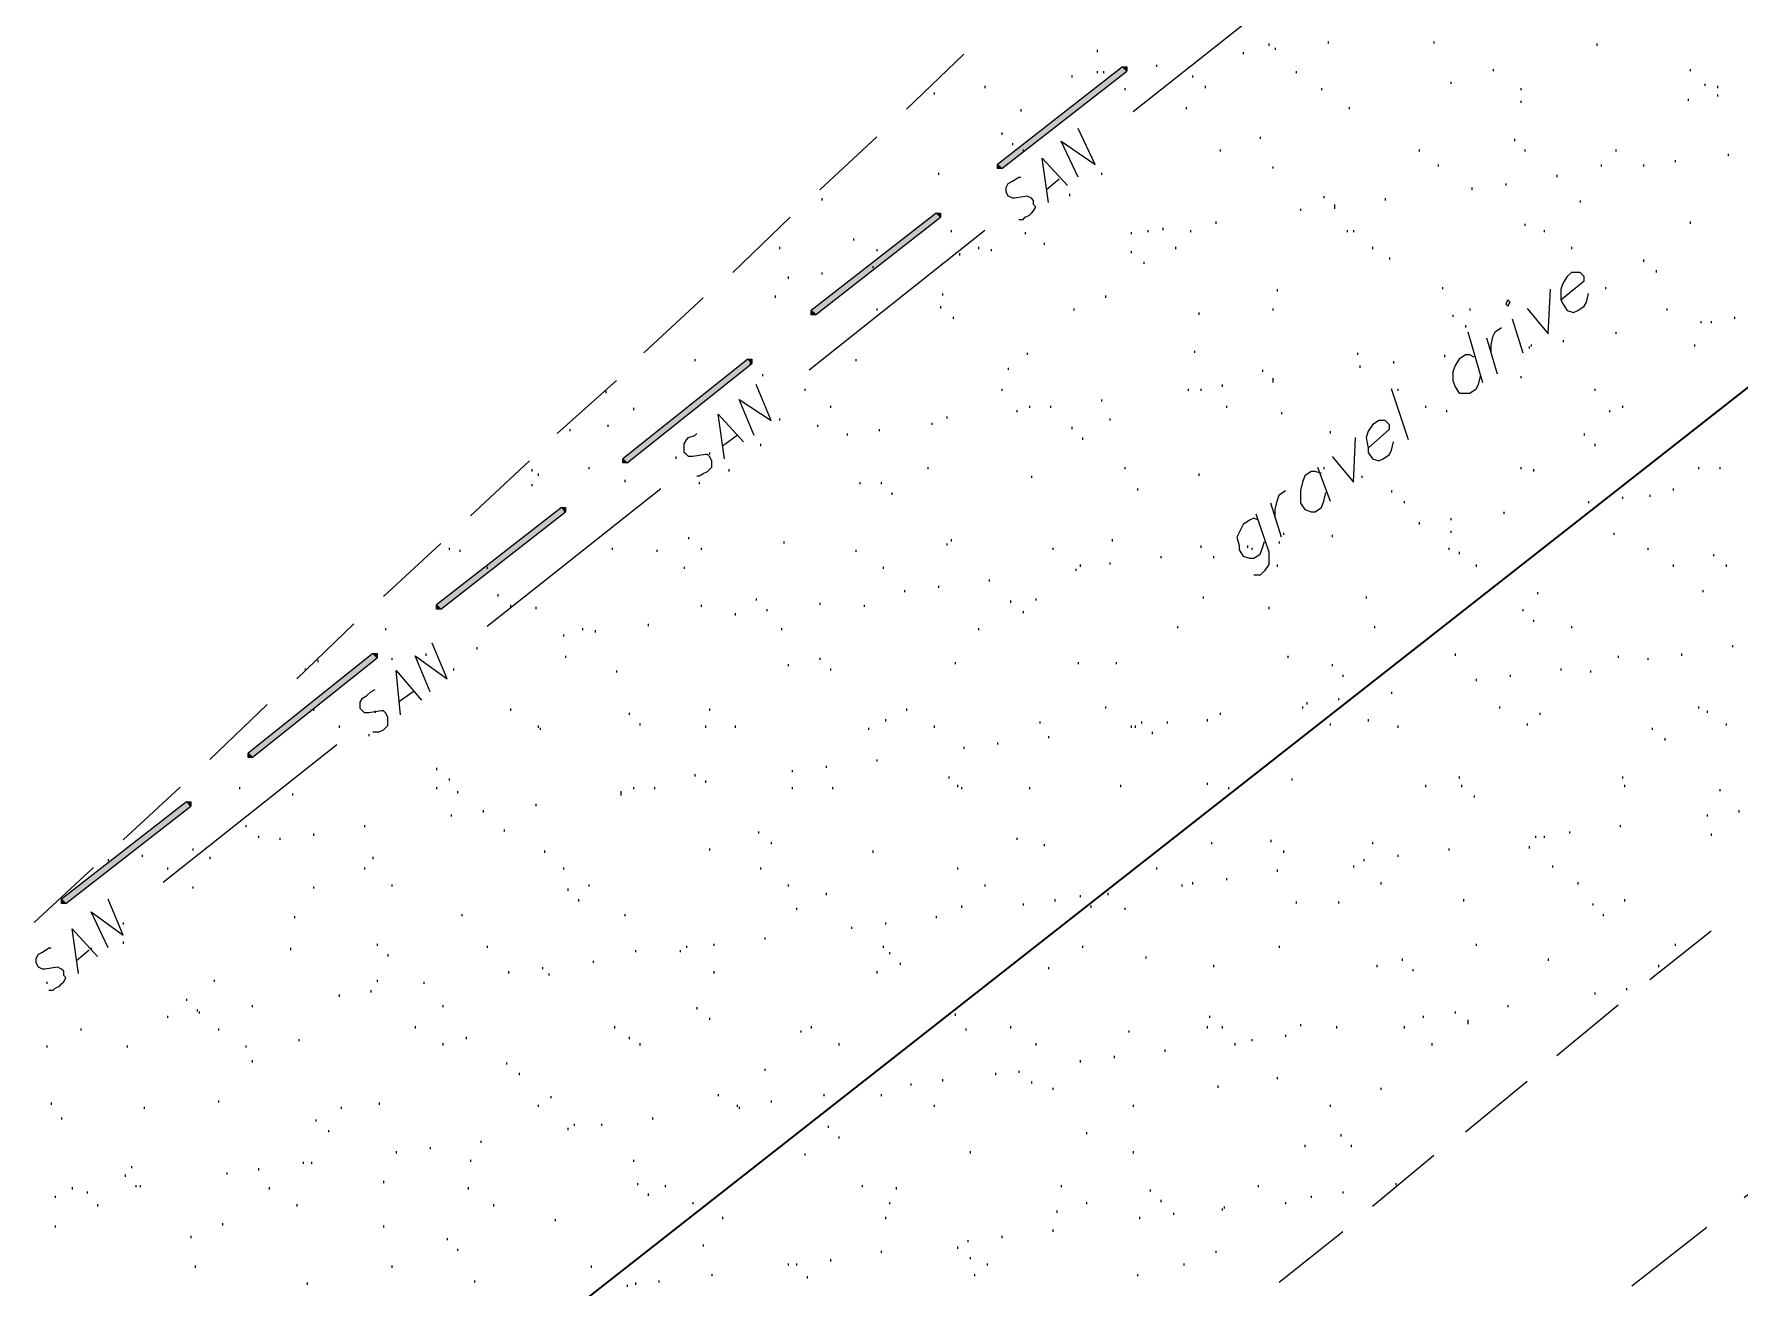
# Model space of a CAD drawing. Header units: inches. Extents: x 10 to 486, y 7 to 426.
# Drawn here: x 46.1 to 99.8, y 158.6 to 198 of the extents above; entities that cross this region are included whole.
import ezdxf

# ---------------------------------------------------------------- set-up
doc = ezdxf.new("R2010")
doc.units = ezdxf.units.IN
doc.header["$LTSCALE"] = 3
doc.header["$MEASUREMENT"] = 0
doc.linetypes.add('DASHEDX2', pattern=[1.5, 1, -0.5])
doc.layers.add('Building Setbacks', color=1, linetype='DASHEDX2')
doc.layers.add('PDF_Solid Fills', color=7, linetype='Continuous')
doc.layers.add('PDF_Geometry', color=7, linetype='Continuous', true_color=0x999999)

msp = doc.modelspace()

# ---------------------------------------------------------------- hatches: boundary and pattern name
at = {"layer": 'PDF_Solid Fills', "transparency": 33554559}
for points in [[(76.543, 193.883), (76.61, 193.817), (80.543, 196.883), (80.477, 196.95), (80.41, 197.017), (76.477, 193.95)], [(70.677, 189.283), (70.743, 189.217), (74.677, 192.283), (74.61, 192.35), (74.543, 192.417), (70.61, 189.35)], [(64.743, 184.617), (64.81, 184.55), (68.743, 187.683), (68.677, 187.75), (68.61, 187.817), (64.677, 184.683)], [(58.877, 180.017), (58.943, 179.95), (62.877, 183.017), (62.81, 183.083), (62.743, 183.15), (58.81, 180.083)], [(52.943, 175.35), (53.01, 175.283), (56.943, 178.417), (56.877, 178.483), (56.81, 178.55), (52.877, 175.417)], [(47.077, 170.75), (47.144, 170.683), (51.077, 173.75), (51.01, 173.817), (50.944, 173.883), (47.01, 170.817)]]:
    msp.add_hatch(color=256, dxfattribs=at).paths.add_polyline_path(points)

# ---------------------------------------------------------------- linework, layer by layer
at = {"layer": 'Building Setbacks'}
msp.add_lwpolyline([(82.279, 147.535), (358.622, 364.348)], dxfattribs=at)
at = {"layer": 'PDF_Geometry', "color": 7, "lineweight": 35}
msp.add_lwpolyline([(152.877, 30.217), (376.677, 27.083), (379.477, 363.817), (346.277, 380.083), (56.61, 152.817)], close=True, dxfattribs=at)
at = {"layer": 'PDF_Geometry', "lineweight": 13}
for points in [[(80.743, 195.617), (86.21, 199.95)], [(85.01, 197.75), (85.01, 197.683)], [(85.21, 197.617), (85.21, 197.55)], [(86.877, 197.817), (86.877, 197.75)], [(90.21, 197.817), (90.21, 197.75)], [(95.343, 197.75), (95.343, 197.683)], [(75.41, 197.417), (73.61, 195.683)], [(79.61, 197.55), (79.61, 197.483)], [(81.477, 197.083), (81.477, 197.017)], [(84.21, 197.483), (84.21, 197.417)], [(78.81, 196.75), (78.81, 196.683)], [(79.61, 196.883), (79.61, 196.817)], [(79.81, 196.883), (79.81, 196.817)], [(82.61, 196.75), (82.61, 196.683)], [(85.877, 196.883), (85.877, 196.817)], [(90.743, 196.55), (90.743, 196.483)], [(92.077, 196.95), (92.077, 196.883)], [(98.277, 196.95), (98.277, 196.883)], [(74.477, 196.217), (74.477, 196.15)], [(76.077, 196.417), (76.077, 196.35)], [(80.477, 196.35), (80.477, 196.283)], [(83.01, 196.417), (83.01, 196.35)], [(86.677, 196.35), (86.677, 196.283)], [(92.943, 196.35), (92.943, 196.283)], [(98.21, 196.017), (98.21, 195.95)], [(98.743, 196.483), (98.743, 196.417)], [(99.143, 196.417), (99.143, 196.35)], [(99.143, 196.15), (99.143, 196.083)], [(77.21, 195.683), (77.21, 195.617)], [(82.41, 195.75), (82.41, 195.683)], [(87.543, 195.75), (87.543, 195.683)], [(92.943, 195.95), (92.943, 195.883)], [(76.61, 194.95), (76.61, 194.883)], [(79.01, 193.55), (78.477, 194.683), (79.543, 193.95), (79.01, 195.083)], [(72.677, 194.817), (70.877, 193.15)], [(76.943, 194.617), (76.943, 194.55)], [(77.277, 194.417), (77.277, 194.35)], [(83.477, 194.417), (83.477, 194.35)], [(84.743, 194.817), (84.743, 194.75)], [(89.743, 194.417), (89.743, 194.35)], [(92.743, 194.75), (92.743, 194.683)], [(93.077, 194.417), (93.077, 194.35)], [(95.943, 194.417), (95.943, 194.35)], [(78.077, 192.75), (77.877, 194.15), (78.677, 193.283)], [(85.143, 193.883), (85.143, 193.817)], [(90.343, 193.95), (90.343, 193.883)], [(95.477, 193.95), (95.477, 193.883)], [(96.81, 193.95), (96.81, 193.883)], [(97.81, 194.083), (97.81, 194.017)], [(99.477, 194.283), (99.477, 194.217)], [(74.61, 193.683), (74.61, 193.617)], [(77.143, 192.217), (77.277, 192.217), (77.343, 192.283), (77.477, 192.35), (77.543, 192.417), (77.61, 192.483), (77.677, 192.617), (77.61, 192.683), (77.61, 192.817), (77.543, 192.883), (77.41, 192.95), (77.01, 192.883), (76.943, 192.883), (76.81, 192.95), (76.743, 193.083), (76.743, 193.217), (76.81, 193.35), (76.943, 193.417), (77.143, 193.55), (77.21, 193.55)], [(78.41, 193.483), (78.01, 193.15)], [(79.743, 193.683), (79.743, 193.617)], [(92.477, 193.35), (92.477, 193.283)], [(94.077, 193.617), (94.077, 193.55)], [(70.943, 192.883), (70.943, 192.817)], [(78.743, 193.017), (78.743, 192.95)], [(86.743, 192.95), (86.743, 192.883)], [(88.677, 192.883), (88.677, 192.817)], [(91.41, 193.217), (91.41, 193.15)], [(94.81, 192.817), (94.81, 192.75)], [(69.943, 192.283), (68.143, 190.55)], [(86.01, 192.55), (86.01, 192.483)], [(87.077, 192.683), (87.077, 192.617), (87.077, 192.55)], [(70.543, 187.483), (76.077, 191.883)], [(75.01, 191.883), (75.01, 191.817)], [(77.343, 191.817), (77.343, 191.75)], [(80.677, 191.817), (80.677, 191.75)], [(81.21, 191.883), (81.21, 191.817)], [(81.677, 191.95), (81.677, 191.883)], [(82.543, 191.883), (82.543, 191.817)], [(83.343, 192.15), (83.343, 192.083)], [(87.477, 191.883), (87.477, 191.817)], [(87.677, 191.883), (87.677, 191.817)], [(93.077, 192.083), (93.077, 192.017)], [(93.677, 191.883), (93.677, 191.817)], [(98.277, 192.15), (98.277, 192.083)], [(69.61, 191.35), (69.61, 191.283)], [(71.943, 191.617), (71.943, 191.55)], [(72.677, 191.283), (72.677, 191.217)], [(75.877, 191.35), (75.877, 191.283)], [(76.277, 191.283), (76.277, 191.217)], [(77.943, 191.483), (77.943, 191.417)], [(80.677, 191.217), (80.677, 191.15)], [(82.077, 191.35), (82.077, 191.283)], [(88.277, 191.35), (88.277, 191.283)], [(94.543, 191.35), (94.543, 191.283)], [(72.543, 190.75), (72.543, 190.683)], [(75.277, 191.15), (75.277, 191.083)], [(81.077, 190.883), (81.077, 190.817)], [(88.81, 191.017), (88.81, 190.95)], [(96.81, 190.95), (96.81, 190.883)], [(69.877, 190.417), (69.877, 190.35)], [(70.943, 190.55), (70.943, 190.483)], [(97.21, 190.617), (97.21, 190.55)], [(67.21, 189.75), (65.343, 188.017)], [(69.477, 189.817), (69.477, 189.75)], [(74.743, 189.883), (74.743, 189.817)], [(79.877, 189.817), (79.877, 189.75)], [(85.277, 190.017), (85.277, 189.95)], [(90.477, 190.083), (90.477, 190.017)], [(95.61, 190.083), (95.61, 190.017)], [(72.677, 189.417), (72.677, 189.35)], [(74.677, 189.483), (74.677, 189.417)], [(75.077, 189.15), (75.077, 189.083)], [(78.877, 189.417), (78.877, 189.35)], [(82.81, 189.283), (82.81, 189.217)], [(85.143, 189.417), (85.143, 189.35)], [(90.81, 189.217), (90.81, 189.15)], [(91.343, 189.417), (91.343, 189.35)], [(97.543, 189.417), (97.543, 189.35)], [(99.677, 189.15), (99.677, 189.083)], [(91.21, 188.883), (91.21, 188.817)], [(95.943, 188.683), (95.943, 188.617)], [(98.61, 189.017), (98.61, 188.95)], [(98.943, 189.017), (98.943, 188.95)], [(77.41, 188.017), (77.41, 187.95)], [(82.677, 188.083), (82.677, 188.017)], [(87.81, 188.017), (87.81, 187.95)], [(90.543, 187.95), (90.543, 187.883)], [(93.21, 188.217), (93.21, 188.15)], [(93.277, 188.283), (93.277, 188.217)], [(94.277, 188.417), (94.277, 188.35)], [(98.41, 188.283), (98.41, 188.217)], [(66.943, 187.817), (66.943, 187.75)], [(68.677, 187.683), (68.677, 187.617)], [(72.01, 187.817), (72.01, 187.75)], [(76.81, 187.55), (76.81, 187.483)], [(84.81, 187.483), (84.81, 187.417)], [(87.877, 187.617), (87.877, 187.55)], [(88.943, 187.75), (88.943, 187.683)], [(64.477, 187.15), (62.61, 185.483)], [(68.81, 185.417), (68.343, 186.55), (69.343, 185.883), (68.877, 187.017)], [(69.077, 187.35), (69.077, 187.283)], [(70.41, 186.883), (70.41, 186.817)], [(76.61, 186.883), (76.61, 186.817)], [(82.477, 186.883), (82.477, 186.817)], [(82.877, 186.883), (82.877, 186.817)], [(83.543, 187.017), (83.543, 186.95)], [(85.143, 187.217), (85.143, 187.15), (85.143, 187.083)], [(89.077, 186.883), (89.077, 186.817)], [(92.943, 187.283), (92.943, 187.217)], [(95.277, 186.883), (95.277, 186.817)], [(64.143, 186.817), (64.143, 186.75)], [(71.21, 186.35), (71.21, 186.283)], [(77.477, 186.35), (77.477, 186.283)], [(78.143, 186.35), (78.143, 186.283)], [(79.743, 186.55), (79.743, 186.483)], [(83.677, 186.35), (83.677, 186.283)], [(89.943, 186.35), (89.943, 186.283)], [(96.143, 186.35), (96.143, 186.283)], [(65.01, 186.283), (65.01, 186.217)], [(67.877, 184.683), (67.677, 186.083), (68.477, 185.217)], [(69.61, 185.95), (69.61, 185.883)], [(74.41, 185.817), (74.41, 185.75)], [(74.877, 186.017), (74.877, 185.95)], [(77.077, 186.217), (77.077, 186.15)], [(80.01, 185.95), (80.01, 185.883)], [(85.41, 186.15), (85.41, 186.083)], [(90.61, 186.217), (90.61, 186.15)], [(95.743, 186.217), (95.743, 186.15)], [(63.01, 185.617), (63.01, 185.55)], [(64.21, 185.75), (64.21, 185.683)], [(67.01, 184.15), (67.077, 184.15), (67.21, 184.217), (67.343, 184.283), (67.477, 184.417), (67.477, 184.617), (67.41, 184.75), (67.343, 184.817), (67.277, 184.817), (66.877, 184.75), (66.743, 184.75), (66.677, 184.817), (66.61, 184.883), (66.61, 185.15), (66.677, 185.283), (66.743, 185.35), (66.943, 185.417), (67.01, 185.483)], [(68.277, 185.417), (67.81, 185.083)], [(70.81, 185.75), (70.81, 185.683)], [(71.743, 185.483), (71.743, 185.417)], [(72.743, 185.617), (72.743, 185.55)], [(78.81, 185.683), (78.81, 185.617)], [(79.143, 185.35), (79.143, 185.283)], [(86.943, 185.55), (86.943, 185.483)], [(94.943, 185.483), (94.943, 185.417)], [(66.343, 184.75), (66.343, 184.683)], [(67.41, 184.883), (67.41, 184.817)], [(69.01, 185.15), (69.01, 185.083)], [(95.277, 185.15), (95.277, 185.083)], [(61.743, 184.617), (59.877, 182.883)], [(61.81, 184.35), (61.81, 184.283)], [(62.01, 184.217), (62.01, 184.15)], [(63.61, 184.417), (63.61, 184.35)], [(68.01, 184.35), (68.01, 184.283)], [(74.277, 184.417), (74.277, 184.35)], [(80.477, 184.417), (80.477, 184.35)], [(82.81, 184.217), (82.81, 184.15)], [(86.743, 184.417), (86.743, 184.35)], [(92.943, 184.417), (92.943, 184.35)], [(93.343, 184.35), (93.343, 184.283)], [(98.543, 184.417), (98.543, 184.35)], [(99.21, 184.417), (99.21, 184.35)], [(60.41, 179.417), (65.877, 183.75)], [(61.81, 183.883), (61.81, 183.817)], [(64.743, 184.017), (64.743, 183.95)], [(67.077, 183.95), (67.077, 183.883)], [(72.143, 183.95), (72.143, 183.883)], [(72.81, 183.95), (72.81, 183.883)], [(77.543, 184.15), (77.543, 184.083)], [(80.877, 183.75), (80.877, 183.683)], [(87.943, 184.15), (87.943, 184.083)], [(88.877, 183.683), (88.877, 183.617)], [(97.743, 183.75), (97.743, 183.683)], [(73.143, 183.617), (73.143, 183.55)], [(89.277, 183.35), (89.277, 183.283)], [(95.077, 183.35), (95.077, 183.283)], [(96.143, 183.483), (96.143, 183.417)], [(97.01, 183.55), (97.01, 183.483)], [(89.743, 182.683), (89.743, 182.617)], [(90.743, 182.817), (90.743, 182.75)], [(92.41, 183.017), (92.41, 182.95)], [(66.743, 182.217), (66.743, 182.15)], [(69.743, 182.083), (69.743, 182.017)], [(75.01, 182.15), (75.01, 182.083)], [(80.077, 182.15), (80.077, 182.083)], [(85.343, 182.083), (85.343, 182.017)], [(85.477, 182.35), (85.477, 182.283)], [(87.01, 182.283), (87.01, 182.217)], [(90.743, 182.417), (90.743, 182.35)], [(95.877, 182.35), (95.877, 182.283)], [(58.943, 182.017), (57.143, 180.35)], [(59.21, 181.883), (59.21, 181.817)], [(59.543, 181.817), (59.543, 181.75)], [(64.343, 181.883), (64.343, 181.817)], [(65.743, 181.817), (65.743, 181.75)], [(67.143, 181.883), (67.143, 181.817)], [(72.01, 181.817), (72.01, 181.75)], [(74.877, 182.017), (74.877, 181.95)], [(78.21, 181.883), (78.21, 181.817)], [(81.61, 181.617), (81.61, 181.55)], [(82.877, 181.95), (82.877, 181.883)], [(83.277, 181.617), (83.277, 181.55)], [(84.343, 181.95), (84.343, 181.883)], [(84.477, 181.883), (84.477, 181.817)], [(90.677, 181.883), (90.677, 181.817)], [(91.01, 181.75), (91.01, 181.683)], [(96.943, 181.883), (96.943, 181.817)], [(99.01, 181.683), (99.01, 181.617)], [(60.41, 181.283), (60.41, 181.217)], [(66.61, 181.283), (66.61, 181.217)], [(72.877, 181.283), (72.877, 181.217)], [(78.943, 181.217), (78.943, 181.15)], [(79.077, 181.35), (79.077, 181.283)], [(80.01, 181.417), (80.01, 181.35)], [(85.277, 181.35), (85.277, 181.283)], [(91.543, 181.35), (91.543, 181.283)], [(97.743, 181.35), (97.743, 181.283)], [(99.41, 181.35), (99.41, 181.283)], [(73.543, 180.55), (73.543, 180.483)], [(74.61, 180.683), (74.61, 180.617)], [(76.21, 180.883), (76.21, 180.817)], [(93.477, 180.483), (93.477, 180.417)], [(98.677, 180.55), (98.677, 180.483)], [(60.743, 180.417), (60.743, 180.35)], [(61.143, 180.083), (61.143, 180.017)], [(61.943, 180.017), (61.943, 179.95)], [(67.143, 180.083), (67.143, 180.017)], [(68.877, 180.283), (68.877, 180.217)], [(69.21, 179.95), (69.21, 179.883)], [(70.877, 180.15), (70.877, 180.083)], [(72.277, 180.083), (72.277, 180.017)], [(76.877, 180.217), (76.877, 180.15)], [(77.677, 180.283), (77.677, 180.217)], [(82.943, 180.35), (82.943, 180.283)], [(85.01, 180.017), (85.01, 179.95)], [(88.077, 180.35), (88.077, 180.283)], [(93.01, 179.95), (93.01, 179.883)], [(56.21, 179.483), (54.41, 177.75)], [(65.477, 179.483), (65.477, 179.417)], [(68.21, 179.817), (68.21, 179.75)], [(77.277, 179.883), (77.277, 179.817)], [(82.143, 179.417), (82.143, 179.35)], [(88.343, 179.417), (88.343, 179.35)], [(93.343, 179.617), (93.343, 179.55)], [(94.543, 179.417), (94.543, 179.35)], [(57.21, 179.35), (57.21, 179.283)], [(58.61, 177.35), (58.143, 178.483), (59.143, 177.75), (58.677, 178.883)], [(62.81, 179.15), (62.81, 179.083)], [(63.41, 179.35), (63.41, 179.283)], [(63.81, 179.283), (63.81, 179.217)], [(69.677, 179.35), (69.677, 179.283)], [(75.877, 179.35), (75.877, 179.283)], [(55.077, 178.35), (55.077, 178.283)], [(57.41, 178.417), (57.41, 178.35)], [(58.477, 178.55), (58.477, 178.483)], [(60.077, 178.75), (60.077, 178.683)], [(62.877, 178.483), (62.877, 178.417)], [(70.877, 178.417), (70.877, 178.35)], [(75.143, 178.283), (75.143, 178.217)], [(79.01, 178.283), (79.01, 178.217)], [(80.21, 178.283), (80.21, 178.217)], [(85.61, 178.483), (85.61, 178.417)], [(90.877, 178.55), (90.877, 178.483)], [(96.01, 178.483), (96.01, 178.417)], [(96.943, 178.417), (96.943, 178.35)], [(98.01, 178.55), (98.01, 178.483)], [(99.61, 178.817), (99.61, 178.75)], [(54.677, 178.083), (54.677, 178.017)], [(57.677, 176.617), (57.543, 178.017), (58.343, 177.083)], [(59.343, 178.083), (59.343, 178.017)], [(64.477, 178.017), (64.477, 177.95)], [(69.877, 178.217), (69.877, 178.15)], [(71.21, 178.083), (71.21, 178.017)], [(87.01, 178.217), (87.01, 178.15)], [(87.343, 177.883), (87.343, 177.817)], [(91.543, 177.75), (91.543, 177.683)], [(92.61, 177.883), (92.61, 177.817)], [(94.21, 178.083), (94.21, 178.017)], [(95.143, 178.017), (95.143, 177.95)], [(56.81, 176.083), (57.01, 176.083), (57.143, 176.15), (57.21, 176.217), (57.277, 176.283), (57.277, 176.55), (57.21, 176.683), (57.143, 176.75), (57.077, 176.75), (56.677, 176.683), (56.543, 176.683), (56.477, 176.75), (56.41, 176.817), (56.41, 177.017), (56.477, 177.15), (56.61, 177.217), (56.743, 177.35), (56.877, 177.417)], [(58.077, 177.35), (57.61, 177.017)], [(88.877, 177.35), (88.877, 177.283)], [(53.477, 176.95), (51.677, 175.217)], [(54.943, 176.817), (54.943, 176.75)], [(56.877, 176.75), (56.877, 176.683)], [(61.143, 176.817), (61.143, 176.75)], [(64.877, 176.683), (64.877, 176.617)], [(67.41, 176.817), (67.41, 176.75)], [(73.61, 176.817), (73.61, 176.75)], [(79.877, 176.883), (79.877, 176.817)], [(83.477, 176.683), (83.477, 176.617)], [(86.077, 176.883), (86.077, 176.817)], [(86.21, 177.017), (86.21, 176.95)], [(87.21, 177.15), (87.21, 177.083)], [(92.277, 176.883), (92.277, 176.817)], [(93.543, 176.683), (93.543, 176.617)], [(98.543, 176.883), (98.543, 176.817)], [(98.81, 176.75), (98.81, 176.683)], [(55.743, 176.283), (55.743, 176.217)], [(62.01, 176.283), (62.01, 176.217)], [(62.077, 176.217), (62.077, 176.15)], [(65.21, 176.35), (65.21, 176.283)], [(67.277, 176.283), (67.277, 176.217)], [(68.21, 176.283), (68.21, 176.217)], [(72.41, 176.217), (72.41, 176.15)], [(72.943, 176.483), (72.943, 176.417)], [(74.477, 176.283), (74.477, 176.217)], [(77.81, 176.417), (77.81, 176.35)], [(80.677, 176.283), (80.677, 176.217)], [(80.81, 176.283), (80.81, 176.217)], [(81.01, 176.417), (81.01, 176.35)], [(81.81, 176.417), (81.81, 176.35)], [(83.077, 176.483), (83.077, 176.417)], [(86.943, 176.35), (86.943, 176.283)], [(88.143, 176.483), (88.143, 176.417)], [(89.077, 176.283), (89.077, 176.217)], [(93.143, 176.35), (93.143, 176.283)], [(97.077, 176.217), (97.077, 176.15)], [(99.41, 176.35), (99.41, 176.283)], [(50.21, 171.35), (55.677, 175.683)], [(56.677, 176.017), (56.677, 175.95)], [(75.41, 175.617), (75.41, 175.55)], [(76.477, 175.75), (76.477, 175.683)], [(78.077, 175.95), (78.077, 175.883)], [(81.343, 176.083), (81.343, 176.017)], [(97.477, 175.883), (97.477, 175.817)], [(72.677, 175.217), (72.677, 175.15)], [(58.81, 174.95), (58.81, 174.883)], [(59.21, 174.617), (59.21, 174.55)], [(66.943, 174.75), (66.943, 174.683)], [(67.277, 174.55), (67.277, 174.483)], [(70.01, 174.883), (70.01, 174.817)], [(71.077, 175.017), (71.077, 174.95)], [(74.943, 174.683), (74.943, 174.617)], [(85.743, 174.617), (85.743, 174.55)], [(91.01, 174.683), (91.01, 174.617)], [(96.143, 174.683), (96.143, 174.617)], [(50.744, 174.35), (48.944, 172.683)], [(52.61, 174.35), (52.61, 174.283)], [(54.277, 174.15), (54.277, 174.083)], [(58.81, 174.35), (58.81, 174.283)], [(59.477, 174.217), (59.477, 174.15)], [(64.61, 174.217), (64.61, 174.15), (64.61, 174.083)], [(65.01, 174.35), (65.01, 174.283)], [(65.677, 174.35), (65.677, 174.283)], [(70.01, 174.35), (70.01, 174.283)], [(71.277, 174.35), (71.277, 174.283)], [(75.21, 174.417), (75.21, 174.35)], [(75.343, 174.35), (75.343, 174.283)], [(77.477, 174.35), (77.477, 174.283)], [(80.343, 174.417), (80.343, 174.35)], [(83.077, 174.483), (83.077, 174.417)], [(83.743, 174.35), (83.743, 174.283)], [(89.943, 174.417), (89.943, 174.35)], [(91.077, 174.417), (91.077, 174.35)], [(91.477, 174.083), (91.477, 174.017)], [(96.21, 174.417), (96.21, 174.35)], [(99.21, 174.283), (99.21, 174.217)], [(59.277, 173.483), (59.277, 173.417)], [(60.277, 173.617), (60.277, 173.55)], [(61.943, 173.817), (61.943, 173.75)], [(98.81, 173.483), (98.81, 173.417)], [(99.81, 173.617), (99.81, 173.55)], [(52.81, 173.15), (52.81, 173.083)], [(56.543, 173.15), (56.543, 173.083)], [(60.943, 173.017), (60.943, 172.95)], [(68.943, 172.95), (68.943, 172.883)], [(94.477, 172.95), (94.477, 172.883)], [(96.077, 173.15), (96.077, 173.083)], [(51.144, 172.417), (51.144, 172.35)], [(53.21, 172.817), (53.21, 172.75)], [(53.877, 172.75), (53.877, 172.683)], [(54.943, 172.883), (54.943, 172.817)], [(67.41, 172.417), (67.41, 172.35)], [(69.343, 172.617), (69.343, 172.55)], [(77.077, 172.75), (77.077, 172.683)], [(77.943, 172.55), (77.943, 172.483)], [(83.21, 172.617), (83.21, 172.55)], [(85.077, 172.683), (85.077, 172.617)], [(88.277, 172.617), (88.277, 172.55)], [(90.677, 172.417), (90.677, 172.35)], [(93.21, 172.483), (93.21, 172.417)], [(93.41, 172.817), (93.41, 172.75)], [(93.677, 172.817), (93.677, 172.75)], [(98.943, 172.883), (98.943, 172.817)], [(48.477, 172.083), (48.477, 172.017)], [(49.544, 172.217), (49.544, 172.15)], [(51.677, 172.15), (51.677, 172.083)], [(56.81, 172.15), (56.81, 172.083)], [(62.21, 172.35), (62.21, 172.283)], [(72.543, 172.35), (72.543, 172.283)], [(85.477, 172.35), (85.477, 172.283)], [(87.677, 171.883), (87.677, 171.817)], [(88.01, 172.083), (88.01, 172.017)], [(89.077, 172.217), (89.077, 172.15)], [(93.943, 171.883), (93.943, 171.817)], [(48.01, 171.817), (46.144, 170.083)], [(50.344, 171.817), (50.344, 171.75)], [(56.543, 171.817), (56.543, 171.75)], [(62.81, 171.817), (62.81, 171.75)], [(69.01, 171.817), (69.01, 171.75)], [(75.21, 171.817), (75.21, 171.75)], [(81.477, 171.817), (81.477, 171.75)], [(82.61, 171.35), (82.61, 171.283)], [(83.677, 171.483), (83.677, 171.417)], [(85.277, 171.75), (85.277, 171.683)], [(88.543, 171.35), (88.543, 171.283)], [(94.743, 171.35), (94.743, 171.283)], [(48.477, 169.283), (47.944, 170.417), (48.944, 169.683), (48.477, 170.817)], [(51.144, 171.217), (51.144, 171.15)], [(54.943, 171.217), (54.943, 171.15)], [(57.41, 171.283), (57.41, 171.217)], [(62.943, 171.15), (62.943, 171.083)], [(63.277, 170.817), (63.277, 170.75)], [(63.61, 171.283), (63.61, 171.217)], [(69.877, 171.283), (69.877, 171.217)], [(71.077, 171.017), (71.077, 170.95)], [(76.077, 171.283), (76.077, 171.217)], [(78.277, 170.817), (78.277, 170.75)], [(79.077, 170.95), (79.077, 170.883)], [(79.943, 171.017), (79.943, 170.95)], [(82.277, 171.283), (82.277, 171.217)], [(91.143, 170.817), (91.143, 170.75)], [(96.21, 170.817), (96.21, 170.75)], [(54.343, 170.283), (54.343, 170.217)], [(59.61, 170.35), (59.61, 170.283)], [(64.743, 170.35), (64.743, 170.283)], [(70.143, 170.55), (70.143, 170.483)], [(74.543, 170.283), (74.543, 170.217)], [(75.343, 170.617), (75.343, 170.55)], [(77.277, 170.683), (77.277, 170.617)], [(79.41, 170.617), (79.41, 170.55)], [(80.477, 170.55), (80.477, 170.483)], [(85.877, 170.75), (85.877, 170.683)], [(87.21, 170.75), (87.21, 170.683)], [(95.21, 170.683), (95.21, 170.617)], [(95.543, 170.35), (95.543, 170.283)], [(47.544, 168.483), (47.344, 169.883), (48.144, 169.017)], [(48.944, 170.083), (48.944, 170.017)], [(71.877, 169.95), (71.877, 169.883)], [(72.943, 170.083), (72.943, 170.017)], [(98.943, 169.817), (97.01, 168.283)], [(46.61, 167.95), (46.744, 167.95), (46.81, 168.017), (46.944, 168.083), (47.01, 168.15), (47.077, 168.217), (47.144, 168.35), (47.077, 168.417), (47.077, 168.55), (47.01, 168.617), (46.877, 168.683), (46.477, 168.617), (46.41, 168.617), (46.277, 168.683), (46.21, 168.817), (46.21, 168.95), (46.277, 169.083), (46.41, 169.15), (46.61, 169.283), (46.677, 169.283)], [(47.877, 169.217), (47.477, 168.883)], [(47.944, 169.283), (47.944, 169.217)], [(48.944, 169.483), (48.944, 169.417)], [(54.21, 169.283), (54.21, 169.217)], [(56.943, 169.417), (56.943, 169.35)], [(60.41, 169.35), (60.41, 169.283)], [(65.077, 169.217), (65.077, 169.15)], [(66.477, 169.217), (66.477, 169.15)], [(66.677, 169.35), (66.677, 169.283)], [(67.543, 169.417), (67.543, 169.35)], [(69.143, 169.617), (69.143, 169.55)], [(72.877, 169.35), (72.877, 169.283)], [(79.143, 169.35), (79.143, 169.283)], [(85.343, 169.35), (85.343, 169.283)], [(91.543, 169.417), (91.543, 169.35)], [(97.81, 169.417), (97.81, 169.35)], [(57.277, 169.083), (57.277, 169.017)], [(62.143, 168.683), (62.143, 168.617)], [(63.743, 168.883), (63.743, 168.817)], [(73.077, 169.15), (73.077, 169.083)], [(73.41, 168.817), (73.41, 168.75)], [(78.077, 168.683), (78.077, 168.617)], [(81.143, 169.017), (81.143, 168.95)], [(83.277, 168.75), (83.277, 168.683)], [(88.41, 168.75), (88.41, 168.683)], [(89.21, 168.95), (89.21, 168.883)], [(93.81, 168.95), (93.81, 168.883)], [(97.277, 168.75), (97.277, 168.683)], [(46.544, 168.217), (46.544, 168.15)], [(51.81, 168.283), (51.81, 168.217)], [(56.943, 168.283), (56.943, 168.217)], [(58.41, 168.217), (58.41, 168.15)], [(61.077, 168.55), (61.077, 168.483)], [(62.343, 168.483), (62.343, 168.417)], [(67.543, 168.55), (67.543, 168.483)], [(72.677, 168.55), (72.677, 168.483)], [(89.543, 168.617), (89.543, 168.55)], [(50.944, 167.683), (50.944, 167.617)], [(55.743, 167.817), (55.743, 167.75)], [(56.743, 167.95), (56.743, 167.883)], [(95.277, 167.883), (95.277, 167.817)], [(96.277, 168.017), (96.277, 167.95)], [(50.344, 167.15), (50.344, 167.083)], [(51.277, 167.35), (51.277, 167.283)], [(51.344, 167.283), (51.344, 167.217)], [(53.01, 167.483), (53.01, 167.417)], [(59.01, 167.483), (59.01, 167.417)], [(67.01, 167.417), (67.01, 167.35)], [(67.41, 167.083), (67.41, 167.017)], [(75.143, 167.217), (75.143, 167.15)], [(83.143, 167.15), (83.143, 167.083)], [(89.877, 167.15), (89.877, 167.083)], [(90.877, 167.283), (90.877, 167.217)], [(91.277, 167.017), (91.277, 166.95), (91.277, 166.883)], [(92.543, 167.483), (92.543, 167.417)], [(96.01, 167.483), (94.077, 165.883)], [(47.61, 166.75), (47.61, 166.683)], [(51.944, 166.75), (51.944, 166.683)], [(58.143, 166.817), (58.143, 166.75)], [(59.743, 166.483), (59.743, 166.417)], [(64.41, 166.817), (64.41, 166.75)], [(64.877, 166.483), (64.877, 166.417)], [(70.277, 166.683), (70.277, 166.617)], [(70.61, 166.817), (70.61, 166.75)], [(75.477, 166.75), (75.477, 166.683)], [(76.877, 166.817), (76.877, 166.75)], [(80.61, 166.683), (80.61, 166.617)], [(83.077, 166.817), (83.077, 166.75)], [(83.543, 166.817), (83.543, 166.75)], [(85.543, 166.55), (85.543, 166.483)], [(86.01, 166.883), (86.01, 166.817)], [(87.143, 166.817), (87.143, 166.75)], [(89.277, 166.817), (89.277, 166.75)], [(46.544, 166.217), (46.544, 166.15)], [(49.077, 166.217), (49.077, 166.15)], [(52.81, 166.217), (52.81, 166.15)], [(54.477, 166.417), (54.477, 166.35)], [(59.01, 166.283), (59.01, 166.217)], [(65.21, 166.283), (65.21, 166.217)], [(71.477, 166.283), (71.477, 166.217)], [(77.677, 166.283), (77.677, 166.217)], [(81.743, 166.083), (81.743, 166.017)], [(83.943, 166.283), (83.943, 166.217)], [(84.477, 166.417), (84.477, 166.35)], [(90.143, 166.283), (90.143, 166.217)], [(53.01, 165.75), (53.01, 165.683)], [(61.01, 165.683), (61.01, 165.617)], [(69.143, 165.483), (69.143, 165.417)], [(77.143, 165.417), (77.143, 165.35)], [(79.077, 165.75), (79.077, 165.683)], [(80.143, 165.883), (80.143, 165.817)], [(61.41, 165.35), (61.41, 165.283)], [(73.743, 165.017), (73.743, 164.95)], [(74.743, 165.15), (74.743, 165.083)], [(76.41, 165.35), (76.41, 165.283)], [(77.543, 165.083), (77.543, 165.017)], [(78.21, 164.883), (78.21, 164.817)], [(83.41, 164.95), (83.41, 164.883)], [(85.277, 165.217), (85.277, 165.15)], [(88.543, 164.883), (88.543, 164.817)], [(93.143, 165.083), (91.21, 163.483)], [(46.677, 164.417), (46.677, 164.35)], [(51.944, 164.483), (51.944, 164.417)], [(57.01, 164.417), (57.01, 164.35)], [(62.01, 164.35), (62.01, 164.283)], [(62.41, 164.617), (62.41, 164.55)], [(67.677, 164.683), (67.677, 164.617)], [(68.277, 164.35), (68.277, 164.283)], [(69.343, 164.483), (69.343, 164.417)], [(71.01, 164.683), (71.01, 164.617)], [(72.81, 164.683), (72.81, 164.617)], [(74.477, 164.35), (74.477, 164.283)], [(80.743, 164.35), (80.743, 164.283)], [(86.943, 164.35), (86.943, 164.283)], [(47.01, 163.95), (47.01, 163.883)], [(49.61, 164.283), (49.61, 164.217)], [(55.01, 163.883), (55.01, 163.817)], [(55.81, 164.283), (55.81, 164.217)], [(65.61, 163.95), (65.61, 163.883)], [(68.343, 164.283), (68.343, 164.217)], [(55.41, 163.55), (55.41, 163.483)], [(62.943, 163.617), (62.943, 163.55)], [(63.143, 163.75), (63.143, 163.683)], [(64.01, 163.75), (64.01, 163.683)], [(71.143, 163.683), (71.143, 163.617)], [(71.477, 163.35), (71.477, 163.283)], [(79.277, 163.483), (79.277, 163.417)], [(87.277, 163.417), (87.277, 163.35)], [(57.543, 162.883), (57.543, 162.817)], [(58.61, 163.017), (58.61, 162.95)], [(60.21, 163.217), (60.21, 163.15)], [(70.41, 162.817), (70.41, 162.75)], [(75.61, 162.883), (75.61, 162.817)], [(80.743, 162.883), (80.743, 162.817)], [(86.143, 163.083), (86.143, 163.017)], [(87.61, 163.083), (87.61, 163.017)], [(90.21, 162.75), (88.277, 161.15)], [(49.21, 162.417), (49.21, 162.35)], [(52.21, 162.217), (52.21, 162.15)], [(53.21, 162.35), (53.21, 162.283)], [(54.61, 162.55), (54.61, 162.483)], [(54.877, 162.55), (54.877, 162.483)], [(59.877, 162.617), (59.877, 162.55)], [(65.01, 162.617), (65.01, 162.55)], [(47.344, 161.75), (47.344, 161.683)], [(49.01, 162.15), (49.01, 162.083)], [(49.344, 161.817), (49.344, 161.75)], [(49.477, 161.817), (49.477, 161.75)], [(53.543, 161.75), (53.543, 161.683)], [(57.143, 161.95), (57.143, 161.883)], [(59.81, 161.75), (59.81, 161.683)], [(65.143, 161.883), (65.143, 161.817)], [(66.01, 161.817), (66.01, 161.75)], [(72.21, 161.817), (72.21, 161.75)], [(73.277, 161.75), (73.277, 161.683)], [(78.477, 161.817), (78.477, 161.75)], [(81.277, 161.683), (81.277, 161.617)], [(84.677, 161.817), (84.677, 161.75)], [(89.01, 161.883), (89.01, 161.817)], [(46.81, 161.483), (46.81, 161.417)], [(47.81, 161.617), (47.81, 161.55)], [(48.144, 161.217), (48.144, 161.15)], [(54.41, 161.217), (54.41, 161.15)], [(60.61, 161.217), (60.61, 161.15)], [(65.477, 161.55), (65.477, 161.483)], [(66.877, 161.283), (66.877, 161.217)], [(73.077, 161.283), (73.077, 161.217)], [(79.277, 161.283), (79.277, 161.217)], [(81.61, 161.35), (81.61, 161.283)], [(83.61, 161.15), (83.61, 161.083)], [(85.543, 161.283), (85.543, 161.217)], [(86.343, 161.483), (86.343, 161.417)], [(87.343, 161.617), (87.343, 161.55)], [(52.077, 160.617), (52.077, 160.55)], [(62.543, 160.75), (62.543, 160.683)], [(67.81, 160.817), (67.81, 160.75)], [(72.943, 160.817), (72.943, 160.75)], [(78.343, 161.017), (78.343, 160.95)], [(80.943, 160.817), (80.943, 160.75)], [(82.01, 160.95), (82.01, 160.883)], [(83.543, 161.083), (83.543, 161.017)], [(46.81, 160.55), (46.81, 160.483)], [(51.077, 160.217), (51.077, 160.15)], [(57.143, 160.55), (57.143, 160.483)], [(59.143, 160.15), (59.143, 160.083)], [(75.543, 160.083), (75.543, 160.017)], [(76.61, 160.217), (76.61, 160.15)], [(78.21, 160.417), (78.21, 160.35)], [(87.343, 160.35), (85.343, 158.75)], [(59.477, 159.817), (59.477, 159.75)], [(67.21, 159.95), (67.21, 159.883)], [(72.81, 159.75), (72.81, 159.683)], [(75.21, 159.883), (75.21, 159.817)], [(75.61, 159.55), (75.61, 159.483)], [(83.343, 159.75), (83.343, 159.683)], [(51.21, 159.283), (51.21, 159.217)], [(57.41, 159.283), (57.41, 159.217)], [(63.677, 159.283), (63.677, 159.217)], [(67.477, 159.017), (67.477, 158.95)], [(69.877, 159.35), (69.877, 159.283)], [(70.143, 159.35), (70.143, 159.283)], [(71.21, 159.483), (71.21, 159.417)], [(75.743, 159.017), (75.743, 158.95)], [(76.143, 159.35), (76.143, 159.283)], [(80.877, 159.017), (80.877, 158.95)], [(82.343, 159.35), (82.343, 159.283)], [(54.743, 158.75), (54.743, 158.683)], [(60.01, 158.817), (60.01, 158.75)], [(64.81, 158.683), (64.81, 158.617)], [(65.077, 158.75), (65.077, 158.683)], [(65.81, 158.817), (65.81, 158.75)], [(70.477, 158.95), (70.477, 158.883)]]:
    msp.add_lwpolyline(points, dxfattribs=at)
at = {"layer": 'PDF_Geometry', "color": 7, "lineweight": 5}
for points in [[(76.543, 193.883), (76.61, 193.817), (80.543, 196.883), (80.477, 196.95), (80.41, 197.017), (76.477, 193.95)], [(70.677, 189.283), (70.743, 189.217), (74.677, 192.283), (74.61, 192.35), (74.543, 192.417), (70.61, 189.35)], [(64.743, 184.617), (64.81, 184.55), (68.743, 187.683), (68.677, 187.75), (68.61, 187.817), (64.677, 184.683)], [(58.877, 180.017), (58.943, 179.95), (62.877, 183.017), (62.81, 183.083), (62.743, 183.15), (58.81, 180.083)], [(52.943, 175.35), (53.01, 175.283), (56.943, 178.417), (56.877, 178.483), (56.81, 178.55), (52.877, 175.417)], [(47.077, 170.75), (47.144, 170.683), (51.077, 173.75), (51.01, 173.817), (50.944, 173.883), (47.01, 170.817)]]:
    msp.add_lwpolyline(points, close=True, dxfattribs=at)
for points in [[(80.41, 197.017), (80.543, 197.017), (80.543, 196.883)], [(76.61, 193.817), (76.477, 193.817), (76.477, 193.95)], [(74.543, 192.417), (74.677, 192.417), (74.677, 192.283)], [(70.743, 189.217), (70.61, 189.217), (70.61, 189.35)], [(68.61, 187.817), (68.743, 187.817), (68.743, 187.683)], [(64.81, 184.55), (64.677, 184.55), (64.677, 184.683)], [(62.743, 183.15), (62.877, 183.15), (62.877, 183.017)], [(58.943, 179.95), (58.81, 179.95), (58.81, 180.083)], [(56.81, 178.55), (56.943, 178.55), (56.943, 178.417)], [(53.01, 175.283), (52.877, 175.283), (52.877, 175.417)], [(50.944, 173.883), (51.077, 173.883), (51.077, 173.75)], [(47.144, 170.683), (47.01, 170.683), (47.01, 170.817)]]:
    msp.add_lwpolyline(points, dxfattribs=at)
at = {"layer": 'PDF_Geometry', "color": 8, "lineweight": 13, "true_color": 0x767676}
for points in [[(94.21, 189.683), (94.943, 190.283), (94.943, 190.417), (94.81, 190.55), (94.543, 190.55), (94.41, 190.417), (94.277, 190.217), (94.21, 190.017), (94.21, 189.683), (94.277, 189.55), (94.41, 189.35), (94.61, 189.283), (94.743, 189.35), (94.943, 189.483), (95.01, 189.617), (95.077, 189.883)], [(93.143, 189.417), (93.81, 188.617), (93.877, 190.017)], [(92.677, 189.083), (93.01, 188.017)], [(91.277, 188.683), (91.743, 187.083)], [(92.01, 188.017), (92.01, 188.283), (92.077, 188.55), (92.143, 188.683), (92.343, 188.817)], [(91.477, 187.883), (91.343, 187.95), (91.21, 187.95), (91.01, 187.817), (90.877, 187.617), (90.81, 187.417), (90.81, 187.15), (90.877, 186.95), (91.01, 186.75), (91.343, 186.75), (91.543, 186.883), (91.61, 187.017), (91.677, 187.283)], [(92.21, 187.35), (91.877, 188.483)], [(89.41, 185.283), (88.877, 186.883)], [(88.143, 185.017), (88.81, 185.617), (88.81, 185.75), (88.677, 185.883), (88.477, 185.883), (88.277, 185.75), (88.143, 185.55), (88.077, 185.35), (88.143, 185.017), (88.143, 184.883), (88.277, 184.683), (88.477, 184.617), (88.61, 184.683), (88.81, 184.817), (88.877, 184.95), (88.943, 185.217)], [(87.01, 184.75), (87.677, 183.95), (87.743, 185.35)], [(86.677, 184.217), (86.477, 184.283), (86.343, 184.283), (86.143, 184.15), (86.077, 183.95), (86.01, 183.683), (86.01, 183.283), (86.143, 183.083), (86.343, 183.017), (86.477, 183.017), (86.677, 183.15), (86.743, 183.35), (86.81, 183.617)], [(86.543, 184.417), (86.943, 183.35)], [(85.21, 182.817), (85.21, 183.083), (85.277, 183.35), (85.343, 183.55), (85.543, 183.683)], [(85.41, 182.217), (85.077, 183.283)], [(84.677, 182.75), (84.543, 182.817), (84.41, 182.75), (84.21, 182.617), (84.143, 182.483), (84.01, 182.217), (84.077, 181.95), (84.077, 181.817), (84.21, 181.617), (84.41, 181.55), (84.543, 181.55), (84.743, 181.683), (84.81, 181.883), (84.877, 182.083)], [(84.61, 182.95), (85.01, 181.75), (85.01, 181.35), (84.877, 181.15), (84.743, 181.017), (84.543, 181.017)]]:
    msp.add_lwpolyline(points, dxfattribs=at)
msp.add_lwpolyline([(92.477, 189.55), (92.543, 189.483), (92.61, 189.617), (92.543, 189.683)], close=True, dxfattribs=at)
at = {"layer": 'PDF_Solid Fills', "lineweight": 5, "transparency": 33554559}
for points in [[(80.41, 197.017), (80.543, 197.017), (80.477, 196.95), (80.543, 196.883)], [(76.61, 193.817), (76.477, 193.817), (76.543, 193.883), (76.477, 193.95)], [(74.543, 192.417), (74.677, 192.417), (74.61, 192.35), (74.677, 192.283)], [(70.743, 189.217), (70.61, 189.217), (70.677, 189.283), (70.61, 189.35)], [(68.61, 187.817), (68.743, 187.817), (68.677, 187.75), (68.743, 187.683)], [(64.81, 184.55), (64.677, 184.55), (64.743, 184.617), (64.677, 184.683)], [(62.743, 183.15), (62.877, 183.15), (62.81, 183.083), (62.877, 183.017)], [(58.943, 179.95), (58.81, 179.95), (58.877, 180.017), (58.81, 180.083)], [(56.81, 178.55), (56.943, 178.55), (56.877, 178.483), (56.943, 178.417)], [(53.01, 175.283), (52.877, 175.283), (52.943, 175.35), (52.877, 175.417)], [(50.944, 173.883), (51.077, 173.883), (51.01, 173.817), (51.077, 173.75)], [(47.144, 170.683), (47.01, 170.683), (47.077, 170.75), (47.01, 170.817)]]:
    msp.add_solid(points, dxfattribs=at)

doc.saveas('drawing.dxf')
